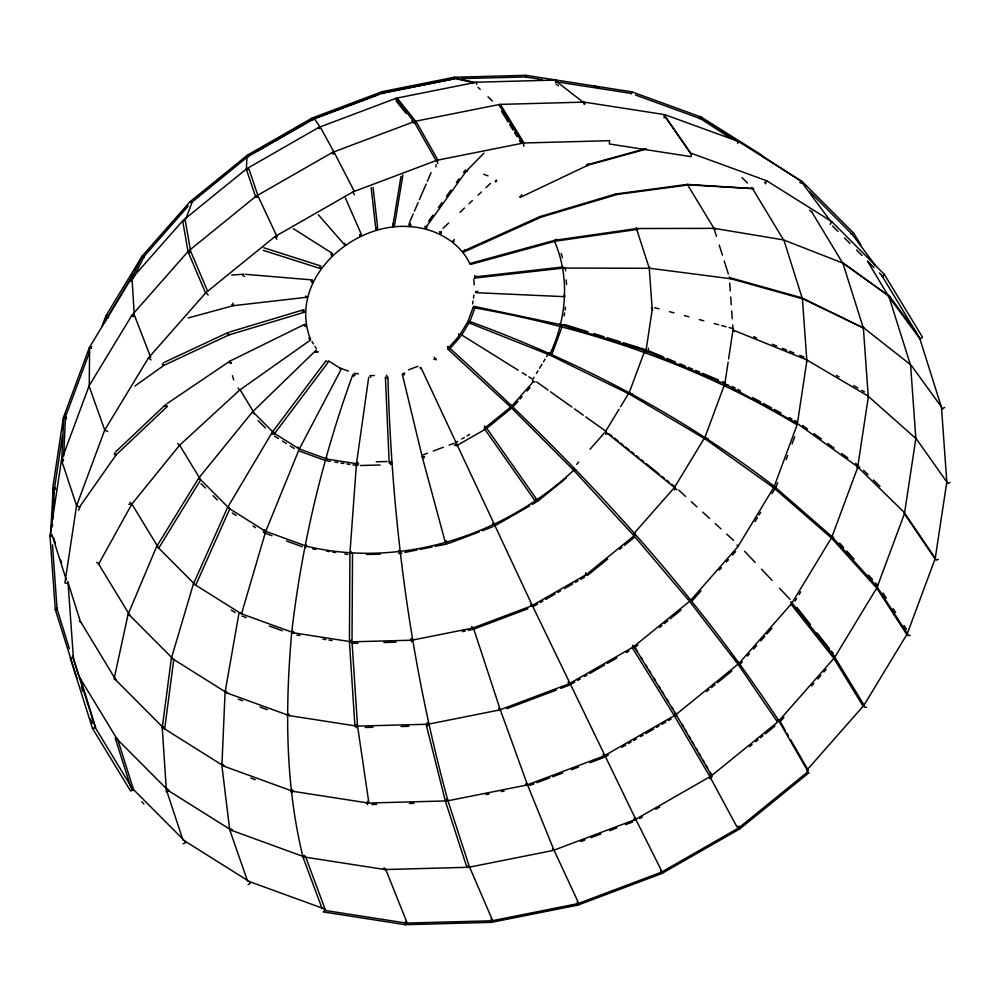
<?xml version="1.0" encoding="UTF-8"?>
<svg xmlns="http://www.w3.org/2000/svg" width="1000" height="1000" viewBox="0 0 1000 1000"><rect width="100%" height="100%" fill="white"/><g stroke="black" fill="none" stroke-linecap="round" stroke-linejoin="round"><path stroke-width="1.5" d="M349.438 640.15L349.938 553.188L356.45 463.875L368.713 377.212M366.238 802.913L368.775 802.262L357.5 725.6L352.013 641.513L352.525 553.263L349.938 553.188M475.95 291.425L475.913 292.663L563.85 296.65M221.975 764L225.062 692.35L227.65 692.75M76.9 506.562L61.762 460.95L63.712 418.05L65.75 413.938M63.688 456.163L65.5 416.45L66.275 418.725M474.837 275.425L474.762 276.938L563.125 266.975L563.638 268.05L649.975 268.3L730.85 278.75L803.138 299L864.075 328.288L801.938 297.838L729.85 277.638L730.85 278.75M277.175 236.962L258.263 196.575L255.662 196.887L246.35 169.3L247.037 155.7L249.65 155.5M50.663 533.312L53.113 489.087M52.312 526.812L52.475 523.775M52.737 519.212L54.5 487.287L55.725 489.35L52.613 488.787L63.375 417.625L89.438 347.425L129.8 280.875L182.925 220.525L246.75 168.7L318.837 127.387L396.413 98.175L476.488 82.2L556 80.062L555.862 82.25M302.538 855.175C284.988 782.25 285.212 706.787 291.7 632.475C301.875 544.362 322.587 457.825 352.863 374.487M470.188 264.4C459.475 241.337 434.75 228.175 410.037 226.65L410.25 223.363M435.938 166.85L436.075 164.662M525.763 77.513L525.9 75.312L454.3 77.25L382.2 91.638L312.35 117.938L247.438 155.125L189.975 201.788L142.137 256.137L105.787 316.062L102.062 326.125M584.113 104.325L584.25 102.125L499.875 104.4L414.888 121.363L332.55 152.363L256.05 196.2L188.3 251.2L131.925 315.25L89.087 385.887L61.425 460.4L50 535.913L55.263 609.538L77 678.438M645.938 352.488L646.038 351.062L561.025 324.725L473.837 306.312L473.363 307.638C586.625 327.475 697.288 364.7 796.025 424.225M830.362 537.075L773.75 487.812L773.888 486.075C681.55 415.363 577.725 360.688 468.512 321.037M312.1 282.55L312.35 279.938L245.487 274.312M183.012 840.238L166.325 789.675L162.237 727.75L171.375 658.312L193.388 584.012L227.438 507.713L272.213 432.337L325.975 360.788L328.075 362.362L274.375 433.812L272.213 432.337M54.45 488.575L62.362 436.213M879.4 272.975L881.587 275.163L920.325 339.2L922.475 337.137L884.362 274.413L831.762 221.6L766.7 180.763L691.675 153.438L690.962 156.637L609.362 143.975L609.575 140.688L523.55 143L436.9 160.287L352.962 191.9L274.962 236.588L205.9 292.675L148.425 357.975L104.75 429.988L76.537 505.95L64.9 582.938L68.088 583.475L73.412 658.062L70.263 657.987L92.425 728.238L130.538 790.962L133.312 790.2L132.45 788.5L184.725 840.975L249.375 881.575L323.938 908.725L324.8 910.425L406.388 923.088L491.887 920.788L577.987 903.6L661.4 872.2L738.913 827.775L807.55 772.05L809 772.7L739.938 828.775L661.938 873.475L578 905.075L491.35 922.362L405.325 924.688L323.225 911.938L324.8 910.425M310.637 339.575C287.137 279.95 352.312 221.6 410.037 226.65M472.6 303.95L473.05 301M473.488 298.038L473.938 295.075M556.688 239.237L554.525 241.312C570.25 277.512 566.512 319.163 549.862 354.35L551.938 354.137L562.263 326.337M564.15 315.975L564.6 313.012M565.05 310.05L565.487 307.087M648.525 348.237L648.062 351.3L645.812 351.975L652.225 309.55L649.262 268.175L636.188 227.763M677.062 489.513L675.263 489.263L674.4 487.575L705.062 437.013L724.862 383.675L728.138 362.062M728.6 358.963L733.037 329.625L732.712 324.975M98.55 563.888L130.037 615.7L173.475 659.312L227.213 693.05L289.175 715.612L356.987 726.137L428.05 724.225L499.613 709.95L568.938 683.85L633.362 646.925L690.4 600.612L737.875 546.675L773.95 487.2L797.25 424.462L806.862 360.875L802.438 298.875L784.125 240.863L751.787 187.362L752.65 189.05M811.95 212.25L843.025 263.675L863.375 328.162L868.3 397.062L857.6 467.738L831.712 537.463L791.625 603.575L738.863 663.512L675.462 714.987L603.862 756.025L526.812 785.037L447.275 800.9L368.3 803.037L292.925 791.325L224.062 766.25L164.338 728.75L116.05 680.275L80.2 621L67.725 581.438M80.013 678.062L117.163 739.2L168.425 790.662L231.838 830.475L304.962 857.113L384.975 869.538L468.825 867.275L553.275 850.425L635.075 819.625L711.1 776.062L778.413 721.4L834.438 657.763L877 587.575L904.488 513.538L915.837 438.5L910.612 365.35L889.013 296.887L867.962 261.962M807.55 772.05L806.688 770.362L863.812 705.462L907.212 633.9L935.238 558.413L946.812 481.9L941.488 407.312L919.463 337.5M791.538 602.3L834.237 656.338L833.888 658.438L863.337 706.538M400.988 176.337L392.688 226.488L394.575 225.275L402.887 175.037M225.325 690.825L239.013 612.987L241.562 613.625L265.725 531.4L299.2 449.225L340.75 370.163M773.75 487.812L705.725 439.325L706.062 437.713M317.787 352.25L315.988 350.337L252.387 412.025L198.562 478.312L156.588 546.65L128.05 614.412L114.075 678.988L116.363 680.037M425.825 229.1L426.538 225.888M467.05 171.688L467.537 169.537M631.4 93.975L631.875 91.838L525.9 75.312M664.075 117.85L664.788 114.637L584.25 102.125M560.675 326.062L561.025 324.725M386.788 378.462L387.312 376.887L386.463 375.2M390.6 464.7L391.125 463.125L390.262 461.425M411.362 641.775L411.887 640.2L411.025 638.5M427.512 725.812L428.05 724.225L427.188 722.537M491.35 922.362L491.887 920.788L491.025 919.087M65.7 416.287L89.488 352.225M460.275 336.887L449.812 348.775L448.375 348.125L459.412 335.575L467.812 321.725L473.237 307.125M461.225 335.812L469.888 321.525L474.975 307.825M776.025 486.987L777.625 482.675M786.162 459.7L787.763 455.387M792.025 443.888L794.7 436.712M78.637 510.325L80.262 505.975L116.15 454.837L167.087 406.7L165.75 404.487L115.8 451.688M185.787 219.05L192.288 201.762L189.775 202.35M705.725 439.325L630.062 394.462L630.612 392.987M440.238 234.35L441.425 231.312M495.487 182.037L496.275 180.012M700.425 119.113L701.213 117.088L631.875 91.838M737.588 143.463L738.375 141.438L664.788 114.637M766.7 180.763L765.512 183.8L764.663 182.1M449.025 346.812L449.188 347.713C572.275 458.9 686.838 581.2 778.363 720L777.537 722.087L737.987 664.2M331.438 255.875L332.463 253.487L293.375 228.688M409.487 222.537L413.188 213.988M414.425 211.137L418.125 202.575M419.363 199.725L426.15 184.05M427.388 181.188L431.087 172.638M229.737 508.963L195.787 585.05L193.388 584.012M55.888 609.85L56.837 607.788M674.712 489.95L675.512 488.325L606.638 432.762L605.65 434.225M132.838 279.062L144.488 255.7L142.15 256.65L129.787 281.45L132.15 280.438L134.188 313.325M103.912 323.312L133.175 274.088M308.837 338.013L310.275 340.188L239.662 390.075L179.45 445.4L131.85 504.1L98.7 563.925L96.75 562.325M452.75 242.2L454.338 239.412M520.15 197.525L521.737 194.737M587.05 165.775L588.112 163.925M801.125 183.363L802.188 181.5L738.375 141.438M830.175 224.387L831.762 221.6M467.612 322.35L549.663 354.975L550.45 353.612M534.025 377.35L532.45 379.95L533.3 381.65L535.112 381.887M536.388 373.45L537.962 370.85M539.538 368.25L541.9 364.35M543.488 361.75L545.062 359.15M546.638 356.55L548.212 353.95M618.962 409.35L605.325 431.85L606.188 433.537L607.987 433.787M620.575 406.712L628.6 393.475M755.025 521.613L757.45 517.625M759.062 514.963L760.675 512.288M771.988 493.65L774.412 489.65M795.037 601.15L796.65 598.488M799.075 594.5L800.688 591.838M690.6 599.55L689.525 601.287L737.038 662.962M357.663 462.3L358.525 464L357.45 465.588L352.938 464.888M355.925 727.738L356.987 726.137L356.125 724.45M367.238 804.625L368.3 803.037L367.438 801.338M405.325 924.688L406.388 923.088L405.525 921.388M428.525 221.325L433.013 215.075M438.4 207.575L441.987 202.575M446.475 196.325L450.962 190.075M456.35 182.575L459.038 178.825M463.525 172.575L465.325 170.075M424.938 226.325L425.288 228.263L466.463 170.925L483.963 153.138M50.5 536.362L51.887 534.425L66.325 579.963M673.462 714.3L632.163 647.55L633.675 645.938L675.65 713.812L674.262 715.612L709.137 775.35M462.85 252.35L464.775 249.887M884.362 274.413L882.438 276.863L881.587 275.163M688.512 600.1L634.025 535.788L635.275 534.25M359.738 236.188L361.337 234.288L345.412 198.012M143.625 256.863L188.325 205.963M533.3 381.65L511.525 406.4L485.337 427.65L486.362 428.65L512.962 407.038L518 401.325M520.013 399.038L522.025 396.75M527.062 391.037L530.075 387.6M576.712 464.35L578.75 462.038M590 449.263L604.3 433.013M673.388 488.713L634.05 533.413L634.913 535.112L586.413 574.487L531.65 605.862L472.725 628.05L411.887 640.2L351.488 641.825L293.85 632.875L241.175 613.688L195.487 585.013L158.562 547.938L131.8 503.9L128.787 504.263M691.85 601.263L701.012 590.85M719.325 570.037L721.363 567.725M726.45 561.95L728.487 559.637M732.55 555.013L735.612 551.538M740.3 664.163L742.35 661.838M747.45 656.038L749.5 653.713M753.587 649.075L756.65 645.588M760.738 640.95L764.825 636.312M766.862 633.987L771.975 628.188M779.862 722.05L783.962 717.387M811.637 685.95L813.688 683.625M817.788 678.962L820.863 675.462M823.938 671.975L825.987 669.65M633.6 820.125L635.288 818.325L532.163 605.188L420.887 367.4M61.762 460.95L63.55 459.212M353.425 376.4L355 374.888L354.137 373.188M305.175 547.788L306.75 546.275C401.775 568.775 504.125 535.55 574.5 469.538L575.95 470.188M291.35 792.837L292.925 791.325L292.075 789.638M443.025 228.337L448.675 222.987M459.963 212.3L464.487 208.025M469 203.75L472.388 200.538M478.038 195.188L481.425 191.988M485.938 187.712L490.45 183.425M585.225 575.1L586.862 573.7M191.225 202.787L247.275 157.088M566.325 478L537.45 501.438L535.575 498.75M607.712 559.012L587.438 575.475L585.55 572.788M619.65 549.325L622.038 547.388M624.425 545.45L633.962 537.7M637.962 645.013L634.375 647.925L632.5 645.238M659.525 627.513L661.912 625.562M664.312 623.625L667.9 620.7M670.3 618.763L681.075 610.013M706.587 691.538L708.988 689.587M711.4 687.625L715.013 684.7M717.425 682.738L731.875 671.012M749.625 746.6L752.038 744.638M755.662 741.7L758.088 739.725M760.512 737.763L762.925 735.8M765.35 733.838L775.025 725.975M134.963 385.988L163.988 365.325L228.925 334.95L304.675 312.162M474.438 277.913L476.737 276.275M57.55 607.913L55.263 609.538L57.362 609.587M944.638 407.375L942.35 409L941.488 407.312M167.037 403.625L229.95 361.1L304.812 324.263L305.85 326.65M699.175 118.438L701.213 117.088L761.35 154.838L763.5 157.012M263.35 532.562L265.4 531.225L306.75 546.275L305.887 544.587M248.2 884.613L250.238 883.263L249.375 881.575M449.188 347.713L447.5 348.8L510.65 407.075L573.625 470.213L634.025 535.788M525.075 785.375L527.188 784.025L500.075 709.15L473.263 627.5M91.713 346.6L89.6 347.95L89.25 386.525L104.925 430.675M106 316.488L108.075 315.238L108.312 317.738M530.175 606.375L532.163 605.188M257.85 150.738L312.887 119.2L312.35 117.938L313.275 119.913M249.75 155.588L312.987 119.35M454.925 442.9L457.612 441.35M461.637 439.05L464.325 437.5M467.013 435.962L469.7 434.425M485.05 429.4L456.312 445.863L455.775 444.588M495.3 525.6L529.55 505.975M532.188 504.462L536.138 502.2M533.538 606.375L537.575 604.05M540.275 602.513L542.962 600.962M545.662 599.425L555.087 594.012M557.788 592.475L560.487 590.925M564.525 588.612L572.612 583.975M575.3 582.425L578 580.887M580.7 579.338L584.738 577.025M570.825 684.35L574.875 682.025M577.575 680.475L580.288 678.925M584.338 676.6L587.05 675.05M589.75 673.5L604.625 664.975M607.325 663.425L616.8 658M626.263 652.575L628.962 651.025M605.725 756.538L608.4 755M621.75 747.35L625.75 745.062M628.425 743.525L631.087 742M633.763 740.462L636.425 738.938M640.438 736.637L643.1 735.113M645.775 733.587L653.787 728.988M656.45 727.463L659.125 725.938M661.787 724.4L665.8 722.113M668.462 720.575L671.137 719.05M639.637 818.587L642.325 817.05M655.75 809.362L659.775 807.05M709.438 778.587L712.125 777.05L710.238 774.362M475.475 292.337L477.8 291.175M950 482.438L947.675 483.6L946.812 481.9M646.188 149.125L588.288 165.075L521.388 196.825L519.85 196.6M131.912 315.938L134.275 314.812L150.775 357.537M164.45 362.262L228.2 332.438L228.925 334.95M539.963 216.575L462.837 251.337L463.975 251.938L541.2 217.125L617.163 194.475L688.938 184.862L753.763 188.65L687.262 184.4L615.7 193.988L539.963 216.575L541.2 217.125M411.25 225.075L409.35 225.912L408.862 223.962M799.737 182.587L802.188 181.5L853.787 233.287L860.938 245.075M271.863 434.425L274.3 433.325L298.962 448.812L327.4 459.162L358.525 464M165.975 791.75L168.425 790.662L167.562 788.975M183.137 843.763L185.588 842.675L184.725 840.975M433.9 359.525L435.913 358.65M387.925 377.088C391.775 519.7 410.112 662.25 447.713 800.013L445.337 801.038L466.425 865.925M315.775 118.112L377.875 94.738M311.75 118.475L314.363 118.7L382.488 93.175M408.488 369.85L417.9 366.3M423.113 454.875L427.45 453.237M433.225 451.062L443.35 447.25M449.137 445.075L453.475 443.438M448.65 543.425L479.363 531.862M482.275 530.763L492.512 526.9M527.837 608.775L472.738 629.525L471.863 626.362M506.9 708.675L556.375 690.05M560.737 688.413L569.462 685.125L568.075 682.15M529.688 785.425L534 783.8M536.875 782.712L549.8 777.85M552.675 776.762L562.725 772.987M571.35 769.737L578.538 767.038M590.025 762.7L602.95 757.837M580.725 841.562L585.062 839.925M590.837 837.75L600.95 833.95M609.612 830.688L616.838 827.962M625.5 824.7L632.725 821.988M382.912 869.412L385.4 868.575L406.788 922.05M454.3 445.1L456.5 444.387M562.8 324.875L560.55 325.562L559.688 323.862M727.975 384.688L725.725 385.375L724.862 383.675M859.862 467.05L857.6 467.738L856.75 466.037M938.35 559.425L936.1 560.1L935.238 558.413M229.688 331.987L304.05 309.613M447.8 542.188L445.45 542.837L422.238 456.912L402.238 373.9L404.675 373.625L404.137 372.95M645.775 148.637L586.562 164.95L588.288 165.075M188.25 317.95L233.2 305.7L306.788 297.262M554.562 240.338L470.337 263.4L471.125 264.275L555.475 241.175L637.987 229.325L636.85 228.525L554.562 240.338L555.475 241.175M315.188 352.388L317.962 351.637M851 234.05L853.787 233.287M425.288 228.263L427.1 227.8M409.963 640.325L412.438 639.763M383.725 92.8L453.775 78.825M384.012 92.875L454.237 78.863M401.912 553L398.888 553.612L399.425 552.025L398.562 550.337M404.925 552.4L417 549.987M420.025 549.388L432.1 546.987M435.112 546.375L447.188 543.975L446.325 540.8M462.25 631.613L465.25 631.025M468.237 630.425L471.238 629.825M486.025 794.65L489.05 794.038M501.138 791.625L504.15 791.025M422.238 456.912L424.65 456.512M92.425 728.238L95.438 727.862L133.312 790.2M475.15 278.025L563.638 268.05M467.812 321.725L469.888 321.525M632.337 393.638L630.262 393.85L629.4 392.15L644.95 350.288L645.812 351.975M708 438.5L705.925 438.7L705.062 437.013M833.787 537.25L831.712 537.463L830.85 535.775M910.15 635.388L908.075 635.588L907.212 633.9M290.788 790.925L293.4 790.688M246.35 169.3L248.962 169.075L257.762 195.125M495.037 181.188L496.788 181.038M231.675 275.05L243.938 274.188M352.013 641.513L349.425 641.7L354.925 726.025M441.538 233.35L439.875 233.425L439.637 231.537M461.5 78.612L525.475 76.95L542.025 79.55M374.438 375.513L369.925 375.637L370.788 377.337M376.287 461.8L387.163 461.512M360.462 465.513L380.05 464.988M366.413 554.487L380.325 554.113M351.95 643.375L358.038 643.213M383.938 642.513L396.125 642.188M365.262 727.487L373.038 727.275M401.062 726.525L408.837 726.312M371.912 804.5L376.587 804.375M409.325 803.487L414 803.363M391.725 463.2L389.2 463.25L385.387 377.013M287.038 715.212L289.662 715.2M636.85 228.525L714.15 228.363L783.5 239.887L843.962 263.55L889.95 296.762L915.738 331.6M232.262 829.788L229.688 829.788L247.575 881.1M304.275 326.025L306.388 326.075M229.425 362.875L231.525 362.925M165.225 406.262L167.325 406.312M114.138 454.538L116.237 454.575M332 153L334.562 153.125L354.275 191.3M224.5 765.75L221.9 765.55L229.5 828.25M318.25 127.963L320.85 128.15L334.562 153.125M291.7 632.475L294.312 632.688M143.95 256.375L142.137 256.137L143.912 257.425M866.475 707.4L864.675 707.163L863.812 705.462M555.575 81.688L631.112 93.413M355.575 373.413L358.45 373.862M327.325 460.913L330.337 461.388M334.862 462.088L337.875 462.55M340.887 463.025L343.9 463.488M346.912 463.95L349.925 464.425M312.8 548.975L315.85 549.45M326.525 551.112L329.588 551.587M332.638 552.062L335.688 552.525M344.837 553.95L347.887 554.425M296.863 635.1L299.913 635.575M322.875 639.138L325.938 639.612M329 640.088L332.062 640.562M302.162 311.112L305.35 311.65M227.362 334.113L229.488 334.475M162.237 364.588L164.363 364.938M50 535.913L52.125 536.275M166.325 789.675L168.8 790.113M452.55 241.213L453.988 241.5M453.35 77.638L475.6 82.6M455.7 78.7L473.45 82.662M162.237 727.75L164.725 728.375L173.837 659.137L171.375 658.312M381.413 92.112L383.938 92.762M654.65 307.7L659.112 308.888M669.538 311.675L674.013 312.863M684.438 315.637L688.9 316.825M699.325 319.613L703.8 320.8M714.225 323.575L718.688 324.775M721.675 325.562L726.137 326.763M729.112 327.55L733.587 328.738M687.262 184.4L688.938 184.862M564.288 324.438L587.875 331.737M593.775 333.575L604.087 336.763M607.038 337.675L620.3 341.788M623.25 342.7L645.362 349.562M263.775 247.763L321.087 266.038M263.2 250.338L320.425 268.575M305.512 296.175L307.587 296.85M231.825 304.613L233.9 305.287M63.375 417.625L66.487 418.65L65.625 416.95M61.425 460.4L63.5 461.075M76.537 505.95L79.65 506.962M615.7 193.988L617.163 194.475M263.238 530.525L265.725 531.4M131.337 788.913L133.588 789.712L117.463 738.787L115.175 737.913L130.875 787.45M635.425 94.987L700.138 118.55M594.212 85.925L598.575 87.513M483.663 174.262L488 175.837M328.462 360.875L339.725 367.938L348.375 371.087M299.812 451.213L325.825 460.688L327.4 459.162L326.538 457.475M264.8 533.088L272 535.712M286.425 540.962L302.288 546.737M242 616.075L246.312 617.65M269.288 626.013L282.213 630.725M238.238 699.15L242.587 700.738M260.012 707.075L267.275 709.725M250.9 778.112L255.238 779.688M753.725 336.7L756.6 337.863M772.375 344.25L776.675 345.988M782.412 348.312L786.725 350.062M789.587 351.225L793.9 352.962M799.638 355.288L803.938 357.038M915.113 437.825L867.763 395.863L806.513 359.775L733.763 330.312L734.338 331.65M648.275 350.613L664.013 357.188M666.875 358.387L675.462 361.975M679.762 363.775L685.487 366.163M688.35 367.362L692.638 369.15M695.5 370.35L699.8 372.137M702.663 373.338L718.4 379.913M722.7 381.712L725.562 382.912M646.038 351.062L725.725 384.363L797.038 423.338L857.225 466.488L903.975 512.15L935.537 558.65M512.962 407.038L510.662 404.7M549.663 354.975L630.062 394.462M311.05 281.262L313.012 282.25M242.638 275.512L244.6 276.5M105.787 316.062L108.725 317.55M89.438 347.425L91.4 348.413M104.75 429.988L107.688 431.475M842.225 262.65L889.95 296.762M732.4 386.463L735.113 387.938M737.825 389.425L740.525 390.9M752.7 397.562L760.825 402M763.525 403.475L771.65 407.912M774.362 409.387L781.125 413.088M789.237 417.525L791.95 419.012M794.65 420.487L797.362 421.962M128.05 614.412L130.3 615.638M836.363 375.35L839.05 376.925M853.775 385.6L857.8 387.975M861.812 390.337L864.5 391.912M714.15 228.363L715.512 229.175M461.45 334.825L518.263 370.25M522.238 372.725L526.2 375.2M528.837 376.85L531.475 378.488M809.525 210.263L812.163 211.925M274.5 436.075L278.45 438.562M282.413 441.05L286.363 443.525M290.325 446.012L294.288 448.5M179.537 445.025L200.55 479.6L229.537 508.7L265.4 531.225L264.538 529.525M232.275 513.05L236.15 515.487M252.987 526.062L255.588 527.688M231.225 610.075L235.175 612.55M760.225 154.65L801.188 181.388L830.812 221.55M737.375 141.488L700.1 117.062L701.325 119.125L729.513 137.6M156.588 546.65L158.75 548.075L200.613 479.938L198.562 478.312M536.65 381.938L547.987 390.012M550.513 391.812L571.925 407.062M574.45 408.862L583.275 415.138M585.788 416.938L605.95 431.287M583.337 102.475L585.25 103.85M802.5 425.412L807.537 429.038M813.85 433.55L821.413 438.975M827.725 443.5L834.025 448.025M841.6 453.45L847.9 457.962M855.462 463.387L857.987 465.2M79.262 621.125L81.263 622.562M557 81.775L555 80.337L584.025 102.888M319.625 267.125L321.4 268.412M131.925 315.25L133.7 316.55M148.425 357.975L151.088 359.9M555.95 83.9L558.4 85.812M862.7 327.025L909.812 364.113M609.65 434.15L612.075 436.112M614.513 438.075L618.15 441.012M620.588 442.975L623.013 444.938M625.45 446.9L629.087 449.837M631.525 451.8L633.95 453.762M636.388 455.712L638.812 457.675M641.25 459.637L643.675 461.6M646.1 463.562L659.475 474.35M661.9 476.312L664.338 478.275M666.762 480.225L669.2 482.188M671.625 484.15L675.275 487.088M773.888 486.075L831.488 536.188L876.65 586.15L907.675 634.1M678.775 490.163L685.625 496.45M691.325 501.688L697.038 506.912M702.75 512.15L709.6 518.438M715.312 523.663L721.012 528.9M726.725 534.138L733.575 540.413M478 87.3L480.225 89.412M488 96.788L492.438 101.013M130 502.325L131.85 504.1M252.387 412.025L254.275 413.837M863.625 470.375L868 474.65M873.462 479.988L880.025 486.4M248.463 156.125L247.438 155.125L248.7 156.925M246.75 168.7L247.775 169.688M436.112 359.9L434.237 357.2M256.05 196.2L257.062 197.2M275.988 237.587L274.962 236.588L276.837 239.288M676.475 715.987L674.6 713.3M739.938 828.775L738.05 826.087M809.587 191.575L852.212 234.363L875.387 265.512M832.575 225.975L838.025 231.438M844.562 238L850 243.463M856.538 250.025L861.988 255.487M867.425 260.95L873.962 267.512M742.013 177.55L747.438 183M257.987 420.5L265.462 428M201.025 483.625L205.375 487.987M212.975 495.625L217.312 499.988M330.913 254.3L332.45 255.863M188.3 251.2L189.838 252.763M205.9 292.675L208.212 295.012M744.562 551.25L755.138 562.438M761.475 569.15L772.05 580.337M779.45 588.162L790.013 599.35M839.562 543.062L843.688 547.638M846.787 551.062L854.013 559.062M868.462 575.05L872.588 579.612M875.688 583.038L877.75 585.325M875.775 587.05L831.513 538.088L831.488 536.188M177.738 443.462L179.45 445.4M318.312 214.737L344.712 244.938M738.962 826.338L740.225 827.9M415.65 121.275L398.15 99.312L395.662 98.688L414.188 121.938L436.238 160.912M396.3 101.188L406 113.35M411.812 120.65L413.75 123.075M797 607.537L810.362 624.45M817.038 632.9L829.438 648.6M831.35 651.012L833.263 653.425M791.075 604.25L832.938 657.237M888.088 295.75L919.35 338M238.125 387.975L239.662 390.075M911.325 365.462L941.237 406.637M114.675 452.762L116.15 454.837M915.175 437.175L946.963 482.212M649.212 267.213L649.975 268.3M344.475 243.287L345.725 245.075M665.35 116.55L691.375 154.1M663.812 114.838L690.738 153.688M314.363 118.7L320.037 126.975M904.625 514.038L935.375 559.35M882.987 592.962L886.35 598.162M893.075 608.562L895.6 612.463M904.013 625.462L906.538 629.362M907.038 634.913L876.8 588.188L876.65 586.15M634.4 646.6L637.65 651.85M640.888 657.1L642.513 659.725M645.763 664.975L647.387 667.6M649.013 670.225L650.638 672.85M653.888 678.1L655.512 680.725M658.75 685.975L660.375 688.6M662 691.225L663.625 693.85M666.875 699.1L668.5 701.725M671.75 706.988L673.375 709.613M675 712.237L676.625 714.862M524.125 143.125L501.262 105.85L499.05 104.875L522.762 143.525M501.538 111.325L508.062 121.95M509.688 124.612L512.95 129.925M514.587 132.587L517.025 136.575M519.475 140.562L521.1 143.225M834.237 656.338L864.425 705.662M687.812 185.263L714.575 229.3M311.975 341.5L313.45 343.913M314.913 346.325L316.375 348.738M239.925 389.538L254.375 413.312L274.3 433.325L273.45 431.637M682.062 724.175L683.612 726.838M685.163 729.5L686.725 732.163M689.05 736.162L690.612 738.825M692.163 741.488L693.713 744.15M696.05 748.138L697.6 750.8M699.15 753.462L700.713 756.125M703.037 760.125L704.6 762.788M706.15 765.45L707.7 768.112M710.037 772.1L711.587 774.762M675.65 713.812L711.188 774.7M779.925 721.087L785.3 730.425M786.838 733.1L788.375 735.763M790.675 739.775L808.337 770.475M778.363 720L807.463 770.575M416.625 122.487L437.875 160.087M806.513 359.775L807.3 361.213M709.912 776.675L736.988 827.038M909.75 363.65L910.612 365.35M862.513 326.463L863.375 328.162M914.975 436.8L915.837 438.5M867.438 395.363L868.3 397.062M801.575 297.188L802.438 298.875M903.637 511.838L904.488 513.538M806 359.175L806.862 360.875M729.275 276.925L730.138 278.625M796.388 422.762L797.25 424.462M876.15 585.875L877 587.575M733.037 329.625L733.9 331.325M773.088 485.5L773.95 487.2M833.575 656.062L834.438 657.763M651.363 307.85L652.225 309.55M790.763 601.875L791.625 603.575M737.013 544.987L737.875 546.675M564.1 294.688L564.963 296.375M777.55 719.712L778.413 721.4M738 661.825L738.863 663.512M689.538 598.913L690.4 600.612M549 352.65L549.862 354.35M573.65 467.837L574.5 469.538M458.562 333.875L459.412 335.575M447.512 346.425L448.375 348.125M484.487 425.95L485.337 427.65M492.587 523.387L493.975 526.35M530.788 604.175L531.65 605.862M603 754.325L604.388 757.3M634.225 817.925L635.075 819.625M660.537 870.5L661.938 873.475M339.725 367.938L340.588 369.637M498.75 708.25L499.613 709.95M525.95 783.337L526.812 785.037M552.413 848.725L553.275 850.425M577.125 901.912L578 905.075M351.15 551.613L352 553.312M298.1 447.113L298.962 448.812M446.413 799.212L447.275 800.9M467.962 865.575L468.825 867.275M350.625 640.125L351.488 641.825M292.987 631.175L293.85 632.875M228.675 507.013L229.537 508.7M384.113 867.837L384.975 869.538M288.312 713.913L289.175 715.612M226.35 691.35L227.213 693.05M304.1 855.413L304.962 857.113M223.2 764.55L224.062 766.25M230.975 828.775L231.838 830.475M163.475 727.05L164.338 728.75M115.188 678.587L116.05 680.275M116.3 737.513L117.163 739.2M73.412 658.062L72.55 656.363L95.438 727.862M635.288 818.325L661.575 870.837M229.95 361.1L231.1 363.438M352.962 191.9L354.35 194.862M332.55 152.363L333.488 154.338M359.787 234.513L360.725 236.488M578.263 902.325L553.587 849.225L527.188 784.025M492.225 919.625L469.2 866.188L447.713 800.013M207.613 291.212L190.625 251.175L185.25 220.487L182.712 221.137L188.1 251.9L205.725 293.425M420.1 367.488L420.637 368.762M318.837 127.387L319.375 128.663M163.075 362.912L163.988 365.325M325.213 909.513L305.4 856.275L302.812 856.712L322.113 908.575M714.175 229.062L716.462 236.312M719.212 245.012L722.412 255.175M724.237 260.975L728.363 274.025M561.175 253.487L562.525 257.762M232.413 375.675L233.762 379.938M53.587 537.812L55.45 543.675M60.562 559.812L61.487 562.75M72.575 655.537L79.15 676.375M80.213 677.763L95.612 727.5M81.388 686.75L82.75 691.15M69.35 648.662L57.075 609.012L52.488 544.875M857.225 466.488L857.738 468.237M436.9 160.287L437.762 163.463M415.462 123.475L414.888 121.363L414.888 122.837M382.775 93.75L382.2 91.638L382.212 93.1M375.988 227.25L376.85 230.413M652.325 308.6L652.663 309.875M426.112 724.362L444.963 799.525M373.075 187.413L377.725 228.375L375.938 229.963L371.138 187.537M232.913 303.087L233.2 305.7M523.55 143L523.875 146.275M499.875 104.4L500.087 106.587M476.488 82.2L476.712 84.388M454.3 77.25L454.525 79.425M393.175 223.812L393.5 227.087M725.725 384.363L725.85 385.875M729.725 283.125L730.275 290.875M730.713 297.075L731.275 304.825M731.712 311.025L732.262 318.775M565.325 267.825L565.55 270.875M566.2 280L566.525 284.562M473.787 279.1L474.2 284.862M52.613 488.787L53.487 501.112M423.963 456.575L423.975 458.038M403.975 373.562L403.975 375.037M396.413 98.175L396.425 99.65M143.887 804.013A456.975 372.5 -26.9 0 1 141.85 801.7M92.263 723.175A456.975 372.5 -26.9 0 1 90.438 718.888M537.025 499.875L535.25 501.062L484.15 428.275L486.087 427.3L537.025 499.875"/></g></svg>
